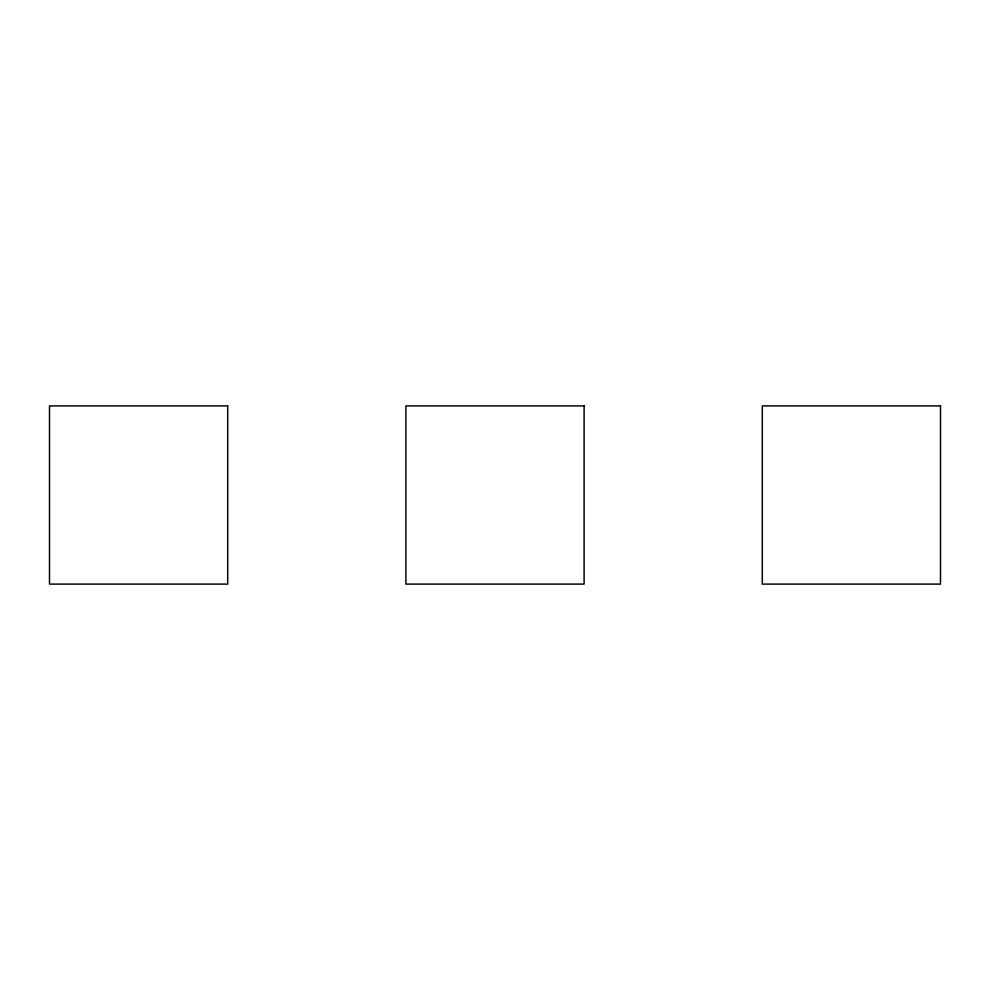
<?xml version="1.0" encoding="UTF-8"?>
<svg xmlns="http://www.w3.org/2000/svg" width="990" height="990" viewBox="0 0 990 990"><rect width="100%" height="100%" fill="white"/><g stroke="black" fill="none" stroke-linecap="round" stroke-linejoin="round"><path stroke-width="1.49" d="M227.7 405.9L49.5 405.9L49.5 584.1L227.7 584.1L227.7 405.9M584.1 405.9L405.9 405.9L405.9 584.1L584.1 584.1L584.1 405.9M940.5 405.9L762.3 405.9L762.3 584.1L940.5 584.1L940.5 405.9"/></g></svg>
